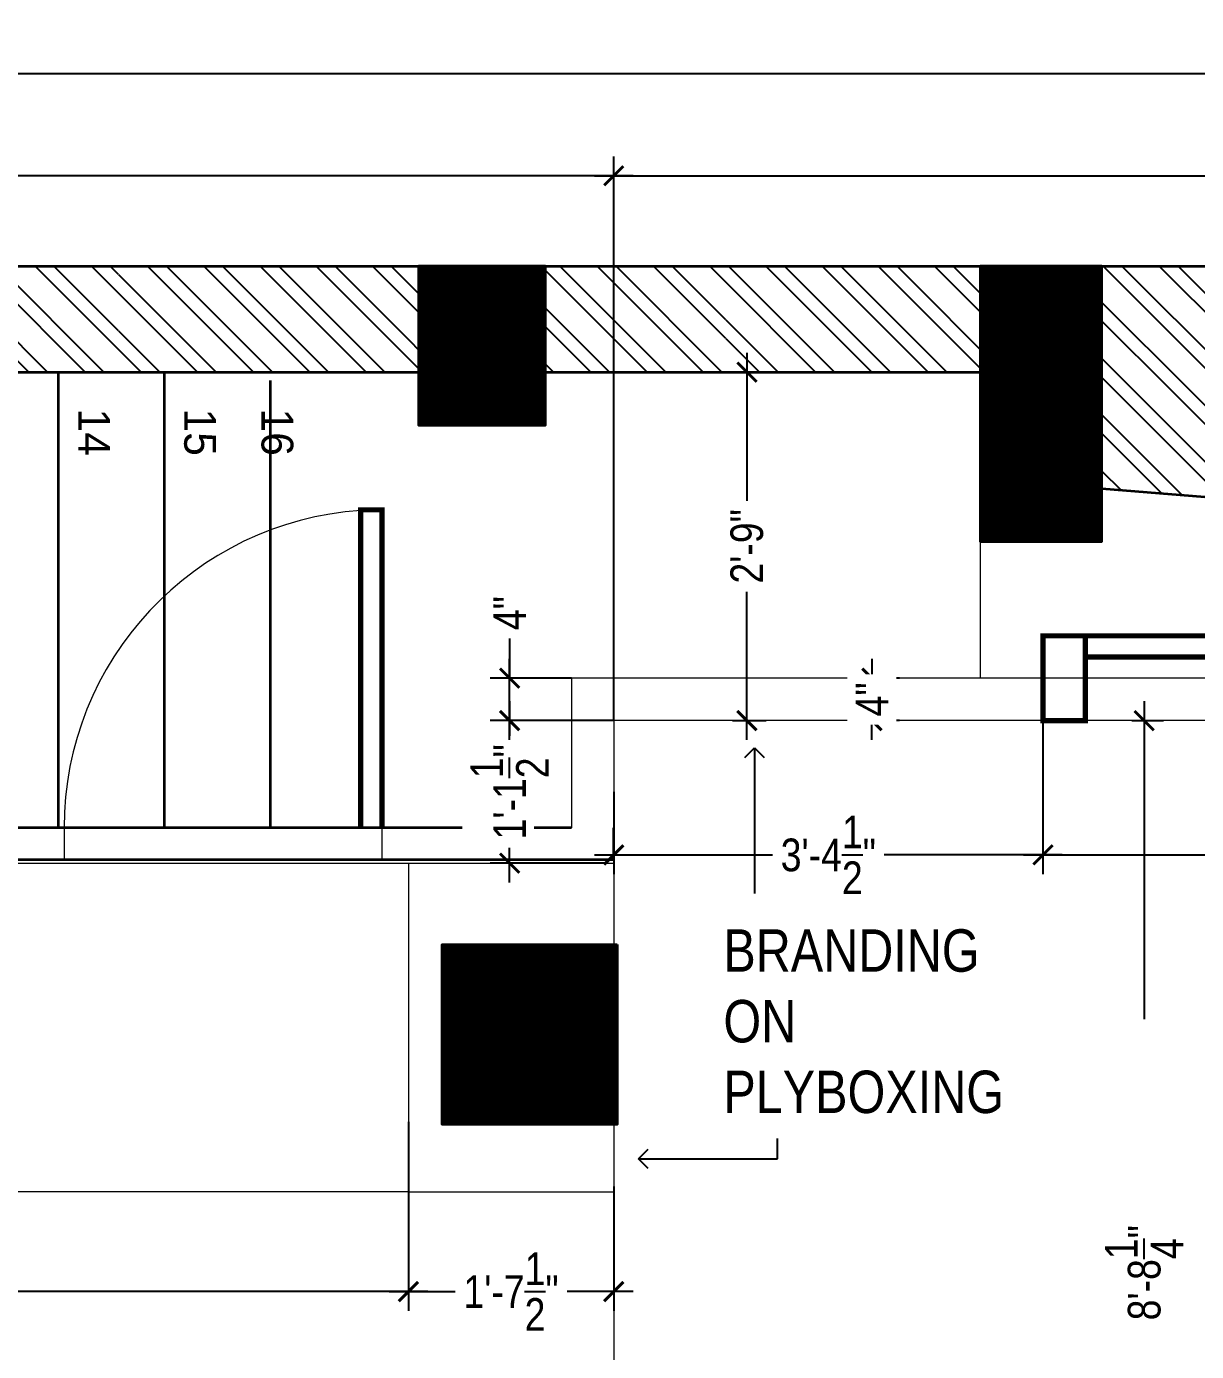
# Model space of a CAD drawing. Header units: inches. Extents: x -109431 to 29005, y -34715 to -1756.
# Drawn here: x -47370.9 to -47260.5, y -10707 to -10582 of the extents above; entities that cross this region are included whole.
import ezdxf
from ezdxf.lldxf.tags import DXFTag

# ---------------------------------------------------------------- set-up
doc = ezdxf.new("R2010")
doc.units = ezdxf.units.IN
doc.header["$LTSCALE"] = 0.05
doc.header["$MEASUREMENT"] = 0
doc.header["$PDMODE"] = 3
doc.header["$PDSIZE"] = -4
for name, pattern in [('ACAD_ISO03W100', [30, 12, -18]), ('CONTINOUS', [0]), ('DASHED2', [0.375, 0.25, -0.125])]:
    doc.linetypes.add(name, pattern=pattern)
doc.layers.get('Defpoints').update_dxf_attribs({"linetype": 'DASHED2'})
for name, color, linetype in [('Civil Dimension - Text', 7, 'Continuous'), ('Column', 6, 'Continuous'), ('Dim', 4, 'Continuous'), ('Flooring Layout', 7, 'Continuous'), ('text', 4, 'Continuous')]:
    doc.layers.add(name, color=color, linetype=linetype)
for name, color, linetype, lineweight in [('FURNITURE', 1, 'Continuous', 18), ('hatch', 7, 'Continuous', 25), ('WALL', 7, 'Continuous', 35)]:
    doc.layers.add(name, color=color, linetype=linetype, lineweight=lineweight)
doc.styles.add('4MMOF3-8', font='ARIALN.TTF', dxfattribs={"height": 5.12})
doc.styles.add('9-128OF1-4', font='ARIALN.TTF', dxfattribs={"height": 3.0792})
doc.styles.get("Standard").update_dxf_attribs({"font": 'stylu.ttf', "height": 6})
tags = doc.linetypes.add('A2-XREF-115_FURN$0$DASHED', pattern=[0.75, 0.5, -0.25]).pattern_tags.tags
tags[6:7] = [DXFTag(74, 4), DXFTag(75, 0), DXFTag(340, '0'), DXFTag(46, 1.0), DXFTag(50, 0.0), DXFTag(44, 0.0), DXFTag(45, 0.0)]
tags[4:5] = [DXFTag(74, 4), DXFTag(75, 0), DXFTag(340, '0'), DXFTag(46, 1.0), DXFTag(50, 0.0), DXFTag(44, 0.0), DXFTag(45, 0.0)]
doc.dimstyles.new('DIM 1-4', dxfattribs={"dimtxt": 3.0792, "dimasz": 1.82, "dimexe": 1.82, "dimexo": 0, "dimgap": 0.09, "dimtad": 0, "dimzin": 0, "dimdsep": 46, "dimlunit": 4, "dimtxsty": '9-128OF1-4', "dimblk": 'ARCHTICK', "dimcen": 1.8125, "dimdle": 1.82, "dimclrd": 8, "dimclre": 8, "dimadec": 0, "dimazin": 0, "dimtfac": 1, "dimtofl": 0, "dimtmove": 0, "dimatfit": 3, "dimldrblk": 'OPEN90', "dimfxl": 1, "dimtolj": 1, "dimtzin": 0, "dimlwd": -1, "dimarcsym": 0})
pattern_1 = [(315, (-43352.8705, 73658.705), (2.65165043, 2.65165043), []), (315, (-43352.8705, 73656.937), (2.65165043, 2.65165043), [])]
pattern_2 = [(315, (-43352.87045, 73658.70482), (0.08838834765, 0.08838834765), [])]

# ---------------------------------------------------------------- blocks, each defined once
blk = doc.blocks.new('_ArchTick')
at = {"color": 0, "const_width": 0.15}
blk.add_lwpolyline([(-0.5, -0.5), (0.5, 0.5)], dxfattribs=at)
blk = doc.blocks.new('*D593')
at = {"layer": 'Civil Dimension - Text', "color": 8, "linetype": 'CONTINOUS', "lineweight": -2, "ltscale": 50, "transparency": 16777216}
for p, q in [((-47497.92, -10614.6), (-47497.92, -10594.26)), ((-47315.49, -10647.48), (-47315.49, -10594.26))]:
    blk.add_line(p, q, dxfattribs=at)
at = {"layer": 'Civil Dimension - Text', "color": 8, "linetype": 'CONTINOUS', "ltscale": 50, "transparency": 16777216}
for p, q in [((-47499.74, -10596.08), (-47411.94, -10596.08)), ((-47313.67, -10596.08), (-47401.47, -10596.08))]:
    blk.add_line(p, q, dxfattribs=at)
at = {"layer": 'Defpoints', "color": 0, "ltscale": 50, "transparency": 16777216}
for p in [(-47315.49, -10596.08), (-47497.92, -10614.6), (-47315.49, -10647.48)]:
    blk.add_point(p, dxfattribs=at)
at = {"layer": 'Civil Dimension - Text', "color": 8, "ltscale": 50, "transparency": 16777216, "xscale": 1.82, "yscale": 1.82, "zscale": 1.82, "rotation": 180}
blk.add_blockref('_ArchTick', (-47497.92, -10596.08), dxfattribs=at)
at = {"layer": 'Civil Dimension - Text', "color": 8, "ltscale": 50, "transparency": 16777216, "xscale": 1.82, "yscale": 1.82, "zscale": 1.82}
blk.add_blockref('_ArchTick', (-47315.49, -10596.08), dxfattribs=at)
at = {"layer": 'Civil Dimension - Text', "color": 0, "ltscale": 50, "transparency": 16777216, "insert": (-47406.71, -10596.08), "char_height": 3.0792, "attachment_point": 5, "style": '9-128OF1-4', "bg_fill": 3, "box_fill_scale": 1.25, "bg_fill_color": 256, "bg_fill_true_color": 13158600, "bg_fill_transparency": 0}
blk.add_mtext('\\A1;15\'-2{\\H1x;\\S1/2;}"', dxfattribs=at)
blk = doc.blocks.new('_Open90')
at = {"color": 0, "linetype": 'ByBlock', "lineweight": -2}
for p, q in [((0, 0), (-1, 0)), ((-0.5, 0.5), (0, 0)), ((0, 0), (-0.5, -0.5))]:
    blk.add_line(p, q, dxfattribs=at)
blk = doc.blocks.new('*D594')
at = {"layer": 'Civil Dimension - Text', "color": 8, "linetype": 'CONTINOUS', "lineweight": -2, "ltscale": 50, "transparency": 16777216}
for p, q in [((-47315.49, -10647.48), (-47315.49, -10594.26)), ((-47159.16, -10647.48), (-47159.16, -10594.26))]:
    blk.add_line(p, q, dxfattribs=at)
at = {"layer": 'Civil Dimension - Text', "color": 8, "linetype": 'CONTINOUS', "ltscale": 50, "transparency": 16777216}
for p, q in [((-47317.31, -10596.08), (-47242.6, -10596.08)), ((-47157.34, -10596.08), (-47232.05, -10596.08))]:
    blk.add_line(p, q, dxfattribs=at)
at = {"layer": 'Defpoints', "color": 0, "ltscale": 50, "transparency": 16777216}
for p in [(-47159.16, -10596.08), (-47315.49, -10647.48), (-47159.16, -10647.48)]:
    blk.add_point(p, dxfattribs=at)
at = {"layer": 'Civil Dimension - Text', "color": 8, "ltscale": 50, "transparency": 16777216, "xscale": 1.82, "yscale": 1.82, "zscale": 1.82, "rotation": 180}
blk.add_blockref('_ArchTick', (-47315.49, -10596.08), dxfattribs=at)
at = {"layer": 'Civil Dimension - Text', "color": 8, "ltscale": 50, "transparency": 16777216, "xscale": 1.82, "yscale": 1.82, "zscale": 1.82}
blk.add_blockref('_ArchTick', (-47159.16, -10596.08), dxfattribs=at)
at = {"layer": 'Civil Dimension - Text', "color": 0, "ltscale": 50, "transparency": 16777216, "insert": (-47237.32, -10596.08), "char_height": 3.0792, "attachment_point": 5, "style": '9-128OF1-4', "bg_fill": 3, "box_fill_scale": 1.25, "bg_fill_color": 256, "bg_fill_true_color": 13158600, "bg_fill_transparency": 0}
blk.add_mtext('\\A1;13\'-0{\\H1x;\\S1/4;}"', dxfattribs=at)
blk = doc.blocks.new('*D557')
at = {"layer": 'Civil Dimension - Text', "color": 8, "linetype": 'CONTINOUS', "lineweight": -2, "ltscale": 50, "transparency": 16777216}
for p, q in [((-47733.42, -10614.6), (-47733.42, -10584.64)), ((-47132.13, -10636.66), (-47132.13, -10584.64))]:
    blk.add_line(p, q, dxfattribs=at)
at = {"layer": 'Civil Dimension - Text', "color": 8, "linetype": 'CONTINOUS', "ltscale": 50, "transparency": 16777216}
for p, q in [((-47735.24, -10586.46), (-47438.17, -10586.46)), ((-47130.31, -10586.46), (-47427.38, -10586.46))]:
    blk.add_line(p, q, dxfattribs=at)
at = {"layer": 'Defpoints', "color": 0, "ltscale": 50, "transparency": 16777216}
for p in [(-47132.13, -10586.46), (-47733.42, -10614.6), (-47132.13, -10636.66)]:
    blk.add_point(p, dxfattribs=at)
at = {"layer": 'Civil Dimension - Text', "color": 8, "ltscale": 50, "transparency": 16777216, "xscale": 1.82, "yscale": 1.82, "zscale": 1.82, "rotation": 180}
blk.add_blockref('_ArchTick', (-47733.42, -10586.46), dxfattribs=at)
at = {"layer": 'Civil Dimension - Text', "color": 8, "ltscale": 50, "transparency": 16777216, "xscale": 1.82, "yscale": 1.82, "zscale": 1.82}
blk.add_blockref('_ArchTick', (-47132.13, -10586.46), dxfattribs=at)
at = {"layer": 'Civil Dimension - Text', "color": 0, "ltscale": 50, "transparency": 16777216, "insert": (-47432.77, -10586.46), "char_height": 3.0792, "attachment_point": 5, "style": '9-128OF1-4', "bg_fill": 3, "box_fill_scale": 1.25, "bg_fill_color": 256, "bg_fill_true_color": 13158600, "bg_fill_transparency": 0}
blk.add_mtext('\\A1;50\'-1{\\H1x;\\S1/4;}"', dxfattribs=at)
blk = doc.blocks.new('*D600')
at = {"layer": 'Defpoints', "color": 0, "ltscale": 50, "transparency": 16777216}
for p in [(-47274.99, -10647.48), (-47166.99, -10647.48), (-47166.99, -10660.15)]:
    blk.add_point(p, dxfattribs=at)
at = {"layer": 'Flooring Layout', "color": 8, "linetype": 'ACAD_ISO03W100', "lineweight": -2, "ltscale": 50, "transparency": 16777216}
for p, q in [((-47274.99, -10647.48), (-47274.99, -10661.97)), ((-47166.99, -10647.48), (-47166.99, -10661.97))]:
    blk.add_line(p, q, dxfattribs=at)
at = {"layer": 'Flooring Layout', "color": 8, "linetype": 'ACAD_ISO03W100', "ltscale": 50, "transparency": 16777216}
for p, q in [((-47276.81, -10660.15), (-47222.24, -10660.15)), ((-47165.17, -10660.15), (-47219.73, -10660.15))]:
    blk.add_line(p, q, dxfattribs=at)
at = {"layer": 'Flooring Layout', "color": 8, "ltscale": 50, "transparency": 16777216, "xscale": 1.82, "yscale": 1.82, "zscale": 1.82, "rotation": 180}
blk.add_blockref('_ArchTick', (-47274.99, -10660.15), dxfattribs=at)
at = {"layer": 'Flooring Layout', "color": 8, "ltscale": 50, "transparency": 16777216, "xscale": 1.82, "yscale": 1.82, "zscale": 1.82}
blk.add_blockref('_ArchTick', (-47166.99, -10660.15), dxfattribs=at)
at = {"layer": 'Flooring Layout', "color": 0, "ltscale": 50, "transparency": 16777216, "insert": (-47220.99, -10660.15), "char_height": 3.079, "attachment_point": 5, "style": '9-128OF1-4', "bg_fill": 3, "box_fill_scale": 1.25, "bg_fill_color": 256, "bg_fill_true_color": 13158600, "bg_fill_transparency": 0}
blk.add_mtext("\\A1;9'", dxfattribs=at)
blk = doc.blocks.new('*D559')
at = {"layer": 'Civil Dimension - Text', "color": 8, "linetype": 'CONTINOUS', "lineweight": -2, "ltscale": 50, "transparency": 16777216}
for p, q in [((-47497.87, -10685.33), (-47497.87, -10703.17)), ((-47334.87, -10685.33), (-47334.87, -10703.17))]:
    blk.add_line(p, q, dxfattribs=at)
at = {"layer": 'Civil Dimension - Text', "color": 8, "linetype": 'CONTINOUS', "ltscale": 50, "transparency": 16777216}
for p, q in [((-47499.69, -10701.35), (-47420.68, -10701.35)), ((-47333.05, -10701.35), (-47412.05, -10701.35))]:
    blk.add_line(p, q, dxfattribs=at)
at = {"layer": 'Defpoints', "color": 0, "ltscale": 50, "transparency": 16777216}
for p in [(-47497.87, -10685.33), (-47334.87, -10685.33), (-47334.87, -10701.35)]:
    blk.add_point(p, dxfattribs=at)
at = {"layer": 'Civil Dimension - Text', "color": 8, "ltscale": 50, "transparency": 16777216, "xscale": 1.82, "yscale": 1.82, "zscale": 1.82, "rotation": 180}
blk.add_blockref('_ArchTick', (-47497.87, -10701.35), dxfattribs=at)
at = {"layer": 'Civil Dimension - Text', "color": 8, "ltscale": 50, "transparency": 16777216, "xscale": 1.82, "yscale": 1.82, "zscale": 1.82}
blk.add_blockref('_ArchTick', (-47334.87, -10701.35), dxfattribs=at)
at = {"layer": 'Civil Dimension - Text', "color": 0, "ltscale": 50, "transparency": 16777216, "insert": (-47416.37, -10701.35), "char_height": 3.079, "attachment_point": 5, "style": '9-128OF1-4', "bg_fill": 3, "box_fill_scale": 1.25, "bg_fill_color": 256, "bg_fill_true_color": 13158600, "bg_fill_transparency": 0}
blk.add_mtext('\\A1;13\'-7"', dxfattribs=at)
blk = doc.blocks.new('*D560')
at = {"layer": 'Civil Dimension - Text', "color": 8, "linetype": 'CONTINOUS', "lineweight": -2, "ltscale": 50, "transparency": 16777216}
for p, q in [((-47334.87, -10685.33), (-47334.87, -10703.17)), ((-47315.49, -10691.45), (-47315.49, -10703.17))]:
    blk.add_line(p, q, dxfattribs=at)
at = {"layer": 'Civil Dimension - Text', "color": 8, "linetype": 'CONTINOUS', "ltscale": 50, "transparency": 16777216}
for p, q in [((-47336.69, -10701.35), (-47329.43, -10701.35)), ((-47313.67, -10701.35), (-47320.92, -10701.35))]:
    blk.add_line(p, q, dxfattribs=at)
at = {"layer": 'Defpoints', "color": 0, "ltscale": 50, "transparency": 16777216}
for p in [(-47334.87, -10685.33), (-47315.49, -10691.45), (-47315.49, -10701.35)]:
    blk.add_point(p, dxfattribs=at)
at = {"layer": 'Civil Dimension - Text', "color": 8, "ltscale": 50, "transparency": 16777216, "xscale": 1.82, "yscale": 1.82, "zscale": 1.82, "rotation": 180}
blk.add_blockref('_ArchTick', (-47334.87, -10701.35), dxfattribs=at)
at = {"layer": 'Civil Dimension - Text', "color": 8, "ltscale": 50, "transparency": 16777216, "xscale": 1.82, "yscale": 1.82, "zscale": 1.82}
blk.add_blockref('_ArchTick', (-47315.49, -10701.35), dxfattribs=at)
at = {"layer": 'Civil Dimension - Text', "color": 0, "ltscale": 50, "transparency": 16777216, "insert": (-47325.18, -10701.35), "char_height": 3.0792, "attachment_point": 5, "style": '9-128OF1-4', "bg_fill": 3, "box_fill_scale": 1.25, "bg_fill_color": 256, "bg_fill_true_color": 13158600, "bg_fill_transparency": 0}
blk.add_mtext('\\A1;1\'-7{\\H1x;\\S1/2;}"', dxfattribs=at)
blk = doc.blocks.new('*D604')
at = {"layer": 'Defpoints', "color": 0, "ltscale": 50, "transparency": 16777216}
for p in [(-47274.99, -10647.48), (-47315.49, -10654.2), (-47315.49, -10660.15)]:
    blk.add_point(p, dxfattribs=at)
at = {"layer": 'Flooring Layout', "color": 8, "linetype": 'ACAD_ISO03W100', "lineweight": -2, "ltscale": 50, "transparency": 16777216}
for p, q in [((-47274.99, -10647.48), (-47274.99, -10661.97)), ((-47315.49, -10654.2), (-47315.49, -10661.97))]:
    blk.add_line(p, q, dxfattribs=at)
at = {"layer": 'Flooring Layout', "color": 8, "linetype": 'ACAD_ISO03W100', "ltscale": 50, "transparency": 16777216}
for p, q in [((-47317.31, -10660.15), (-47299.61, -10660.15)), ((-47273.17, -10660.15), (-47290.86, -10660.15))]:
    blk.add_line(p, q, dxfattribs=at)
at = {"layer": 'Flooring Layout', "color": 8, "ltscale": 50, "transparency": 16777216, "xscale": 1.82, "yscale": 1.82, "zscale": 1.82, "rotation": 180}
blk.add_blockref('_ArchTick', (-47315.49, -10660.15), dxfattribs=at)
at = {"layer": 'Flooring Layout', "color": 8, "ltscale": 50, "transparency": 16777216, "xscale": 1.82, "yscale": 1.82, "zscale": 1.82}
blk.add_blockref('_ArchTick', (-47274.99, -10660.15), dxfattribs=at)
at = {"layer": 'Flooring Layout', "color": 0, "ltscale": 50, "transparency": 16777216, "insert": (-47295.24, -10660.15), "char_height": 3.0792, "attachment_point": 5, "style": '9-128OF1-4', "bg_fill": 3, "box_fill_scale": 1.25, "bg_fill_color": 256, "bg_fill_true_color": 13158600, "bg_fill_transparency": 0}
blk.add_mtext('\\A1;3\'-4{\\H1x;\\S1/2;}"', dxfattribs=at)
blk = doc.blocks.new('*D608')
at = {"layer": 'Defpoints', "color": 0, "ltscale": 50, "transparency": 16777216}
for p in [(-47266.61, -10647.48), (-47265.44, -10647.48), (-47271.13, -10751.66)]:
    blk.add_point(p, dxfattribs=at)
at = {"layer": 'Flooring Layout', "color": 8, "linetype": 'ACAD_ISO03W100', "ltscale": 50, "transparency": 16777216}
for p, q in [((-47265.44, -10645.66), (-47265.44, -10695.16)), ((-47265.44, -10753.48), (-47265.44, -10703.98))]:
    blk.add_line(p, q, dxfattribs=at)
at = {"layer": 'Flooring Layout', "color": 8, "linetype": 'ACAD_ISO03W100', "lineweight": -2, "ltscale": 50, "transparency": 16777216}
for p, q in [((-47266.61, -10647.48), (-47263.62, -10647.48)), ((-47271.13, -10751.66), (-47263.62, -10751.66))]:
    blk.add_line(p, q, dxfattribs=at)
at = {"layer": 'Flooring Layout', "color": 8, "ltscale": 50, "transparency": 16777216, "xscale": 1.82, "yscale": 1.82, "zscale": 1.82}
for p, rotation in [((-47265.44, -10647.48), 90), ((-47265.44, -10751.66), 270)]:
    blk.add_blockref('_ArchTick', p, dxfattribs=dict(at, rotation=rotation))
at = {"layer": 'Flooring Layout', "color": 0, "ltscale": 50, "transparency": 16777216, "insert": (-47265.44, -10699.57), "char_height": 3.0792, "attachment_point": 5, "rotation": 90, "style": '9-128OF1-4', "bg_fill": 3, "box_fill_scale": 1.25, "bg_fill_color": 256, "bg_fill_true_color": 13158600, "bg_fill_transparency": 0}
blk.add_mtext('\\A1;8\'-8{\\H1x;\\S1/4;}"', dxfattribs=at)
blk = doc.blocks.new('*D571')
at = {"layer": 'Defpoints', "color": 0, "ltscale": 50, "transparency": 16777216}
for p in [(-47304.3, -10614.6), (-47302.92, -10614.6), (-47304.3, -10647.48)]:
    blk.add_point(p, dxfattribs=at)
at = {"layer": 'Flooring Layout', "color": 8, "linetype": 'ACAD_ISO03W100', "ltscale": 50, "transparency": 16777216}
for p, q in [((-47302.92, -10612.78), (-47302.92, -10627.57)), ((-47302.92, -10649.3), (-47302.92, -10634.51))]:
    blk.add_line(p, q, dxfattribs=at)
at = {"layer": 'Flooring Layout', "color": 8, "linetype": 'ACAD_ISO03W100', "lineweight": -2, "ltscale": 50, "transparency": 16777216}
for p, q in [((-47304.3, -10614.6), (-47301.1, -10614.6)), ((-47304.3, -10647.48), (-47301.1, -10647.48))]:
    blk.add_line(p, q, dxfattribs=at)
at = {"layer": 'Flooring Layout', "color": 8, "ltscale": 50, "transparency": 16777216, "xscale": 1.82, "yscale": 1.82, "zscale": 1.82}
for p, rotation in [((-47302.92, -10614.6), 90), ((-47302.92, -10647.48), 270)]:
    blk.add_blockref('_ArchTick', p, dxfattribs=dict(at, rotation=rotation))
at = {"layer": 'Flooring Layout', "color": 0, "ltscale": 50, "transparency": 16777216, "insert": (-47302.92, -10631.04), "char_height": 3.079, "attachment_point": 5, "rotation": 90, "style": '9-128OF1-4', "bg_fill": 3, "box_fill_scale": 1.25, "bg_fill_color": 256, "bg_fill_true_color": 13158600, "bg_fill_transparency": 0}
blk.add_mtext('\\A1;2\'-9"', dxfattribs=at)
blk = doc.blocks.new('*D572')
at = {"layer": 'Flooring Layout', "color": 8, "linetype": 'ACAD_ISO03W100', "ltscale": 50, "transparency": 16777216}
for p, q in [((-47291.13, -10641.66), (-47291.13, -10643.89)), ((-47291.13, -10649.3), (-47291.13, -10647.08))]:
    blk.add_line(p, q, dxfattribs=at)
at = {"layer": 'Flooring Layout', "color": 8, "linetype": 'ACAD_ISO03W100', "lineweight": -2, "ltscale": 50, "transparency": 16777216}
for p, q in [((-47288.52, -10643.48), (-47292.95, -10643.48)), ((-47288.52, -10647.48), (-47292.95, -10647.48))]:
    blk.add_line(p, q, dxfattribs=at)
at = {"layer": 'Flooring Layout', "color": 8, "ltscale": 50, "transparency": 16777216, "xscale": 1.82, "yscale": 1.82, "zscale": 1.82}
for p, rotation in [((-47291.13, -10643.48), 90), ((-47291.13, -10647.48), 270)]:
    blk.add_blockref('_ArchTick', p, dxfattribs=dict(at, rotation=rotation))
at = {"layer": 'Flooring Layout', "color": 0, "ltscale": 50, "transparency": 16777216, "insert": (-47291.13, -10645.48), "char_height": 3.079, "attachment_point": 5, "rotation": 90, "style": '9-128OF1-4', "bg_fill": 3, "box_fill_scale": 1.25, "bg_fill_color": 256, "bg_fill_true_color": 13158600, "bg_fill_transparency": 0}
blk.add_mtext('\\A1;4"', dxfattribs=at)
at = {"layer": 'Defpoints', "color": 0, "ltscale": 50, "transparency": 16777216}
for p in [(-47288.52, -10643.48), (-47291.13, -10647.48), (-47288.52, -10647.48)]:
    blk.add_point(p, dxfattribs=at)
blk = doc.blocks.new('*D553')
at = {"layer": 'Defpoints', "color": 0, "ltscale": 50, "transparency": 16777216}
for p in [(-47315.49, -10647.48), (-47325.32, -10660.93), (-47316.26, -10660.93)]:
    blk.add_point(p, dxfattribs=at)
at = {"layer": 'Flooring Layout', "color": 8, "linetype": 'ACAD_ISO03W100', "ltscale": 50, "transparency": 16777216}
for p, q in [((-47325.32, -10645.66), (-47325.32, -10649.95)), ((-47325.32, -10662.75), (-47325.32, -10658.46))]:
    blk.add_line(p, q, dxfattribs=at)
at = {"layer": 'Flooring Layout', "color": 8, "linetype": 'ACAD_ISO03W100', "lineweight": -2, "ltscale": 50, "transparency": 16777216}
for p, q in [((-47315.49, -10647.48), (-47327.14, -10647.48)), ((-47316.26, -10660.93), (-47327.14, -10660.93))]:
    blk.add_line(p, q, dxfattribs=at)
at = {"layer": 'Flooring Layout', "color": 8, "ltscale": 50, "transparency": 16777216, "xscale": 1.82, "yscale": 1.82, "zscale": 1.82}
for p, rotation in [((-47325.32, -10647.48), 90), ((-47325.32, -10660.93), 270)]:
    blk.add_blockref('_ArchTick', p, dxfattribs=dict(at, rotation=rotation))
at = {"layer": 'Flooring Layout', "color": 0, "ltscale": 50, "transparency": 16777216, "insert": (-47325.32, -10654.2), "char_height": 3.0792, "attachment_point": 5, "rotation": 90, "style": '9-128OF1-4', "bg_fill": 3, "box_fill_scale": 1.25, "bg_fill_color": 256, "bg_fill_true_color": 13158600, "bg_fill_transparency": 0}
blk.add_mtext('\\A1;1\'-1{\\H1x;\\S1/2;}"', dxfattribs=at)
blk = doc.blocks.new('*D573')
at = {"layer": 'Defpoints', "color": 0, "ltscale": 50, "transparency": 16777216}
for p in [(-47325.32, -10643.48), (-47319.49, -10643.48), (-47315.49, -10647.48)]:
    blk.add_point(p, dxfattribs=at)
at = {"layer": 'Flooring Layout', "color": 8, "linetype": 'ACAD_ISO03W100', "ltscale": 50, "transparency": 16777216}
for p, q in [((-47325.32, -10638.94), (-47325.32, -10643.48)), ((-47325.32, -10649.3), (-47325.32, -10641.66))]:
    blk.add_line(p, q, dxfattribs=at)
at = {"layer": 'Flooring Layout', "color": 8, "linetype": 'ACAD_ISO03W100', "lineweight": -2, "ltscale": 50, "transparency": 16777216}
for p, q in [((-47319.49, -10643.48), (-47327.14, -10643.48)), ((-47315.49, -10647.48), (-47327.14, -10647.48))]:
    blk.add_line(p, q, dxfattribs=at)
at = {"layer": 'Flooring Layout', "color": 8, "ltscale": 50, "transparency": 16777216, "xscale": 1.82, "yscale": 1.82, "zscale": 1.82}
for p, rotation in [((-47325.32, -10643.48), 90), ((-47325.32, -10647.48), 270)]:
    blk.add_blockref('_ArchTick', p, dxfattribs=dict(at, rotation=rotation))
at = {"layer": 'Flooring Layout', "color": 0, "ltscale": 50, "transparency": 16777216, "insert": (-47325.32, -10637.34), "char_height": 3.079, "attachment_point": 5, "rotation": 90, "style": '9-128OF1-4', "bg_fill": 3, "box_fill_scale": 1.25, "bg_fill_color": 256, "bg_fill_true_color": 13158600, "bg_fill_transparency": 0}
blk.add_mtext('\\A1;4"', dxfattribs=at)

msp = doc.modelspace()

# ---------------------------------------------------------------- hatches: boundary and pattern name
at = {"layer": 'Column', "ltscale": 0.25}
h = msp.add_hatch(dxfattribs=at)
h.set_pattern_fill('ANSI31', color=1, angle=270)
h.set_pattern_definition(pattern_2)
h.paths.add_polyline_path([(-47321.92292, -10619.59543), (-47321.92292, -10604.59543), (-47333.92292, -10604.59543), (-47333.92292, -10619.59543)])
h = msp.add_hatch(dxfattribs=at)
h.set_pattern_fill('ANSI31', color=1, angle=270)
h.set_pattern_definition(pattern_2)
h.paths.add_polyline_path([(-47269.42292, -10630.59543), (-47269.42292, -10604.59543), (-47280.92292, -10604.59543), (-47280.92292, -10630.59543)])
h = msp.add_hatch(dxfattribs=at)
h.set_pattern_fill('ANSI31', color=1, angle=270)
h.set_pattern_definition([(315, (7099.79199, 1354.28773), (0.08838834765, 0.08838834765), [])])
h.paths.add_polyline_path([(-47317.92295, -10685.59543), (-47317.92292, -10678.59543), (-47331.67292, -10678.59543), (-47331.67292, -10685.59543)])
h.paths.add_polyline_path([(-47315.17292, -10685.59543), (-47315.17292, -10678.59543), (-47317.92292, -10678.59543), (-47317.92295, -10685.59543)])
h.paths.add_polyline_path([(-47317.92292, -10678.59543), (-47315.17292, -10678.59543), (-47315.17292, -10668.59543), (-47331.67292, -10668.59543), (-47331.67292, -10678.59543)])
at = {"layer": 'hatch', "ltscale": 0.25}
h = msp.add_hatch(dxfattribs=at)
h.set_pattern_fill('ANSI32', color=8, scale=10, angle=270)
h.set_pattern_definition(pattern_1)
h.paths.add_polyline_path([(-47132.12662, -10636.65672), (-47132.12662, -10866.65672), (-47560.92335, -10866.59543), (-47560.92335, -10873.59543), (-47122.12662, -10873.59543), (-47122.12662, -10604.59543), (-47304.90416, -10604.59543), (-47304.90416, -10614.59543), (-47280.92292, -10614.59543), (-47269.42292, -10614.59543), (-47269.42292, -10625.59543), (-47170.62662, -10633.55496), (-47159.12662, -10634.48146)])
h.paths.add_polyline_path([(-47159.54107, -10633.45076), (-47159.54107, -10640.54217), (-47151.29823, -10640.54217), (-47151.29823, -10633.45076)], flags=24)
h = msp.add_hatch(dxfattribs=at)
h.set_pattern_fill('ANSI32', color=8, scale=10, angle=270)
h.set_pattern_definition(pattern_1)
h.paths.add_polyline_path([(-47362.21286, -10614.59543), (-47362.21286, -10604.59543), (-47497.92292, -10604.59543), (-47539.42292, -10604.59543), (-47558.42292, -10604.59543), (-47558.42292, -10614.59543), (-47539.42292, -10614.59543), (-47497.92292, -10614.59543)])
h = msp.add_hatch(dxfattribs=at)
h.set_pattern_fill('ANSI32', color=8, scale=10, angle=270)
h.set_pattern_definition(pattern_1)
h.paths.add_polyline_path([(-47321.92292, -10619.59543), (-47321.92292, -10614.59543), (-47304.90416, -10614.59543), (-47304.90416, -10604.59543), (-47362.21286, -10604.59543), (-47362.21286, -10614.59543), (-47347.92292, -10614.59543), (-47333.92292, -10614.59543), (-47333.92292, -10619.59543)])

# ---------------------------------------------------------------- linework, layer by layer
at = {"layer": 'FURNITURE', "ltscale": 50}
for p, q in [((-47280.92292, -10630.59543), (-47280.92292, -10643.4814)), ((-47282.84443, -10643.4814), (-47319.48767, -10643.4814)), ((-47319.48767, -10643.4814), (-47319.48767, -10657.59543)), ((-47159.15981, -10643.4814), (-47282.84443, -10643.4814)), ((-47282.84443, -10647.4814), (-47315.48767, -10647.4814)), ((-47315.48767, -10647.4814), (-47315.48767, -10660.9277)), ((-47159.15981, -10647.4814), (-47282.84443, -10647.4814)), ((-47367.36002, -10657.59543), (-47367.36002, -10660.59543)), ((-47337.36002, -10657.59543), (-47337.36002, -10660.59543)), ((-47334.86647, -10660.9277), (-47315.48767, -10660.9277)), ((-47334.86647, -10691.9277), (-47315.48767, -10691.9277))]:
    msp.add_line(p, q, dxfattribs=at)
at = {"layer": 'FURNITURE', "linetype": 'A2-XREF-115_FURN$0$DASHED', "ltscale": 250}
msp.add_line((-47315.48767, -10660.9277), (-47315.48767, -10866.63051), dxfattribs=at)
at = {"layer": 'FURNITURE', "ltscale": 50, "const_width": 0.5}
for points in [[(-47337.36002, -10657.59543), (-47337.36002, -10627.59543), (-47339.36002, -10627.59543), (-47339.36002, -10657.59543)], [(-47270.98588, -10639.4814), (-47274.98588, -10639.4814), (-47274.98588, -10647.4814), (-47270.98588, -10647.4814), (-47270.98588, -10639.4814)], [(-47222.98588, -10639.4814), (-47270.98588, -10639.4814), (-47270.98588, -10641.4814), (-47222.98588, -10641.4814), (-47222.98588, -10639.4814)]]:
    msp.add_lwpolyline(points, dxfattribs=at)
at = {"layer": 'FURNITURE', "ltscale": 50}
msp.add_lwpolyline([(-47497.86647, -10660.9277), (-47334.86647, -10660.9277), (-47334.86647, -10691.9277), (-47497.86647, -10691.9277)], close=True, dxfattribs=at)
msp.add_arc((-47337.36002, -10657.59543), 30, 93.8225537, 180, dxfattribs=at)
at = {"layer": 'WALL', "ltscale": 0.25}
for points in [[(-47558.42292, -10604.59543), (-47539.42292, -10604.59543), (-47497.92292, -10604.59543), (-47122.12662, -10604.59543)], [(-47558.42292, -10614.59543), (-47539.42292, -10614.59543), (-47497.92292, -10614.59543), (-47347.92292, -10614.59543)], [(-47347.92292, -10614.59543), (-47333.92292, -10614.59543), (-47333.92292, -10619.59543), (-47321.92292, -10619.59543), (-47321.92292, -10614.59543), (-47280.92292, -10614.59543), (-47280.92292, -10630.59543), (-47269.42292, -10630.59543), (-47269.42292, -10625.59543), (-47269.42292, -10625.59543)], [(-47269.42292, -10625.59543), (-47170.62662, -10633.55496)], [(-47319.48767, -10657.59543), (-47497.92292, -10657.59543), (-47497.92292, -10660.59543), (-47315.48767, -10660.59543)], [(-47315.48767, -10660.59543), (-47315.48767, -10657.59543)], [(-47315.17292, -10668.59543), (-47315.17292, -10685.59543), (-47331.67292, -10685.59543), (-47331.67292, -10668.59543), (-47315.17292, -10668.59543)]]:
    msp.add_lwpolyline(points, dxfattribs=at)
for points in [[(-47321.92292, -10619.59543), (-47321.92292, -10604.59543), (-47333.92292, -10604.59543), (-47333.92292, -10619.59543)], [(-47269.42292, -10630.59543), (-47269.42292, -10604.59543), (-47280.92292, -10604.59543), (-47280.92292, -10630.59543)]]:
    msp.add_lwpolyline(points, close=True, dxfattribs=at)
at = {"layer": 'WALL', "color": 8, "ltscale": 0.25}
for points in [[(-47367.92292, -10614.59543), (-47367.92292, -10657.59543)], [(-47357.92292, -10614.59543), (-47357.92292, -10657.59543)], [(-47347.92292, -10615.39185), (-47347.92292, -10657.59543)]]:
    msp.add_lwpolyline(points, dxfattribs=at)

# ---------------------------------------------------------------- texts
at = {"layer": 'Dim', "ltscale": 0.25, "char_height": 3, "attachment_point": 1, "rotation": 270}
for s, insert in [('14 ', (-47363.02101, -10618.04053)), ('15', (-47353.02101, -10618.04053)), ('16', (-47345.73232, -10618.04053))]:
    msp.add_mtext_dynamic_manual_height_columns(s, width=44, gutter_width=1, heights=[0], dxfattribs=dict(at, insert=insert))

# ---------------------------------------------------------------- next in the draw order: texts
at = {"layer": 'text', "ltscale": 50, "insert": (-47305.14576, -10675.86771), "char_height": 4, "attachment_point": 4, "style": '4MMOF3-8', "bg_fill": 2}
msp.add_mtext_dynamic_manual_height_columns('BRANDING\\PON PLYBOXING', width=26.6168326, gutter_width=15.396, heights=[26.39219], dxfattribs=at)

# ---------------------------------------------------------------- next in the draw order: dimensions: what is measured, and where the dimension line sits
at = {"layer": 'Civil Dimension - Text', "ltscale": 50}
for base, p1, p2, picture, middle in [((-47315.48767, -10596.0838), (-47497.92292, -10614.59543), (-47315.48767, -10647.4814), '*D593', (-47406.70529, -10596.0838)), ((-47334.86647, -10701.35088), (-47497.86647, -10685.3312), (-47334.86647, -10685.3312), '*D559', (-47416.36647, -10701.35088))]:
    dim = msp.add_linear_dim(base=base, p1=p1, p2=p2, dimstyle='DIM 1-4', override={"dimtmove": 1, "dimfxl": 0.1875, "dimtfill": 1, "dimarcsym": 1}, dxfattribs=at)
    dim.commit()
    dim.dimension.update_dxf_attribs({"geometry": picture, "text_midpoint": middle})

# ---------------------------------------------------------------- next in the draw order: dimensions: what is measured, and where the dimension line sits
for base, p1, p2, picture, middle in [((-47159.15981, -10596.0838), (-47315.48767, -10647.4814), (-47159.15981, -10647.4814), '*D594', (-47237.32374, -10596.0838)), ((-47315.48767, -10701.35088), (-47334.86647, -10685.3312), (-47315.48767, -10691.4535), '*D560', (-47325.17707, -10701.35088))]:
    dim = msp.add_linear_dim(base=base, p1=p1, p2=p2, dimstyle='DIM 1-4', override={"dimtmove": 1, "dimfxl": 0.1875, "dimtfill": 1, "dimarcsym": 1}, dxfattribs=at)
    dim.commit()
    dim.dimension.update_dxf_attribs({"geometry": picture, "text_midpoint": middle})

# ---------------------------------------------------------------- next in the draw order: dimensions: what is measured, and where the dimension line sits
dim = msp.add_linear_dim(base=(-47132.12662, -10586.4599), p1=(-47733.42292, -10614.59543), p2=(-47132.12662, -10636.65672), dimstyle='DIM 1-4', override={"dimtmove": 1, "dimfxl": 0.1875, "dimtfill": 1, "dimarcsym": 1}, dxfattribs=at)
dim.commit()
dim.dimension.update_dxf_attribs({"geometry": '*D557', "text_midpoint": (-47432.77477, -10586.4599)})
at = {"layer": 'Flooring Layout', "ltscale": 50}
dim = msp.add_linear_dim(base=(-47166.98588, -10660.15444), p1=(-47274.98588, -10647.4814), p2=(-47166.98588, -10647.4814), dimstyle='DIM 1-4', override={"dimfxl": 0.1875, "dimtfill": 1, "dimarcsym": 1}, dxfattribs=at)
dim.commit()
dim.dimension.update_dxf_attribs({"geometry": '*D600', "text_midpoint": (-47220.98588, -10660.15444)})

# ---------------------------------------------------------------- next in the draw order: leaders
msp.add_leader([(-47313.14884, -10688.82708), (-47300.03909, -10688.82708), (-47300.03909, -10686.89569)], dimstyle='DIM 1-4', override={"dimgap": 0.09, "dimtad": 0, "dimfxl": 0.1875, "dimtfill": 1, "dimarcsym": 1}, dxfattribs=at)

# ---------------------------------------------------------------- next in the draw order: dimensions: what is measured, and where the dimension line sits
dim = msp.add_linear_dim(base=(-47265.43699, -10647.4814), p1=(-47271.12662, -10751.65672), p2=(-47266.60832, -10647.4814), angle=90, dimstyle='DIM 1-4', override={"dimtmove": 1, "dimfxl": 0.1875, "dimtfill": 1, "dimarcsym": 1}, dxfattribs=at)
dim.commit()
dim.dimension.update_dxf_attribs({"geometry": '*D608', "text_midpoint": (-47265.43699, -10699.56906)})
dim = msp.add_linear_dim(base=(-47315.48767, -10660.15444), p1=(-47274.98588, -10647.4814), p2=(-47315.48767, -10654.20455), dimstyle='DIM 1-4', override={"dimtmove": 1, "dimfxl": 0.1875, "dimtfill": 1, "dimarcsym": 1}, dxfattribs=at)
dim.commit()
dim.dimension.update_dxf_attribs({"geometry": '*D604', "text_midpoint": (-47295.23678, -10660.15444)})

# ---------------------------------------------------------------- next in the draw order: dimensions: what is measured, and where the dimension line sits
for base, p1, p2, picture, middle in [((-47302.92102, -10614.59543), (-47304.29939, -10647.4814), (-47304.29939, -10614.59543), '*D571', (-47302.92102, -10631.03842)), ((-47291.1283, -10647.4814), (-47288.52471, -10643.4814), (-47288.52471, -10647.4814), '*D572', (-47291.1283, -10645.4814)), ((-47325.31804, -10660.9277), (-47315.48767, -10647.4814), (-47316.26093, -10660.9277), '*D553', (-47325.31804, -10654.20455))]:
    dim = msp.add_linear_dim(base=base, p1=p1, p2=p2, angle=90, dimstyle='DIM 1-4', override={"dimfxl": 0.1875, "dimtfill": 1, "dimarcsym": 1}, dxfattribs=at)
    dim.commit()
    dim.dimension.update_dxf_attribs({"geometry": picture, "text_midpoint": middle})

# ---------------------------------------------------------------- next in the draw order: leaders
msp.add_leader([(-47302.20965, -10650.04184), (-47302.20965, -10663.80544)], dimstyle='DIM 1-4', override={"dimgap": 0.09, "dimtad": 0, "dimfxl": 0.1875, "dimtfill": 1, "dimarcsym": 1}, dxfattribs=at)

# ---------------------------------------------------------------- next in the draw order: dimensions: what is measured, and where the dimension line sits
dim = msp.add_linear_dim(base=(-47325.31804, -10643.4814), p1=(-47315.48767, -10647.4814), p2=(-47319.48767, -10643.4814), angle=90, dimstyle='DIM 1-4', override={"dimtmove": 1, "dimfxl": 0.1875, "dimtfill": 1, "dimarcsym": 1}, dxfattribs=at)
dim.commit()
dim.dimension.update_dxf_attribs({"geometry": '*D573', "text_midpoint": (-47325.31804, -10637.3443), "dimtype": 160})

doc.saveas('drawing.dxf')
